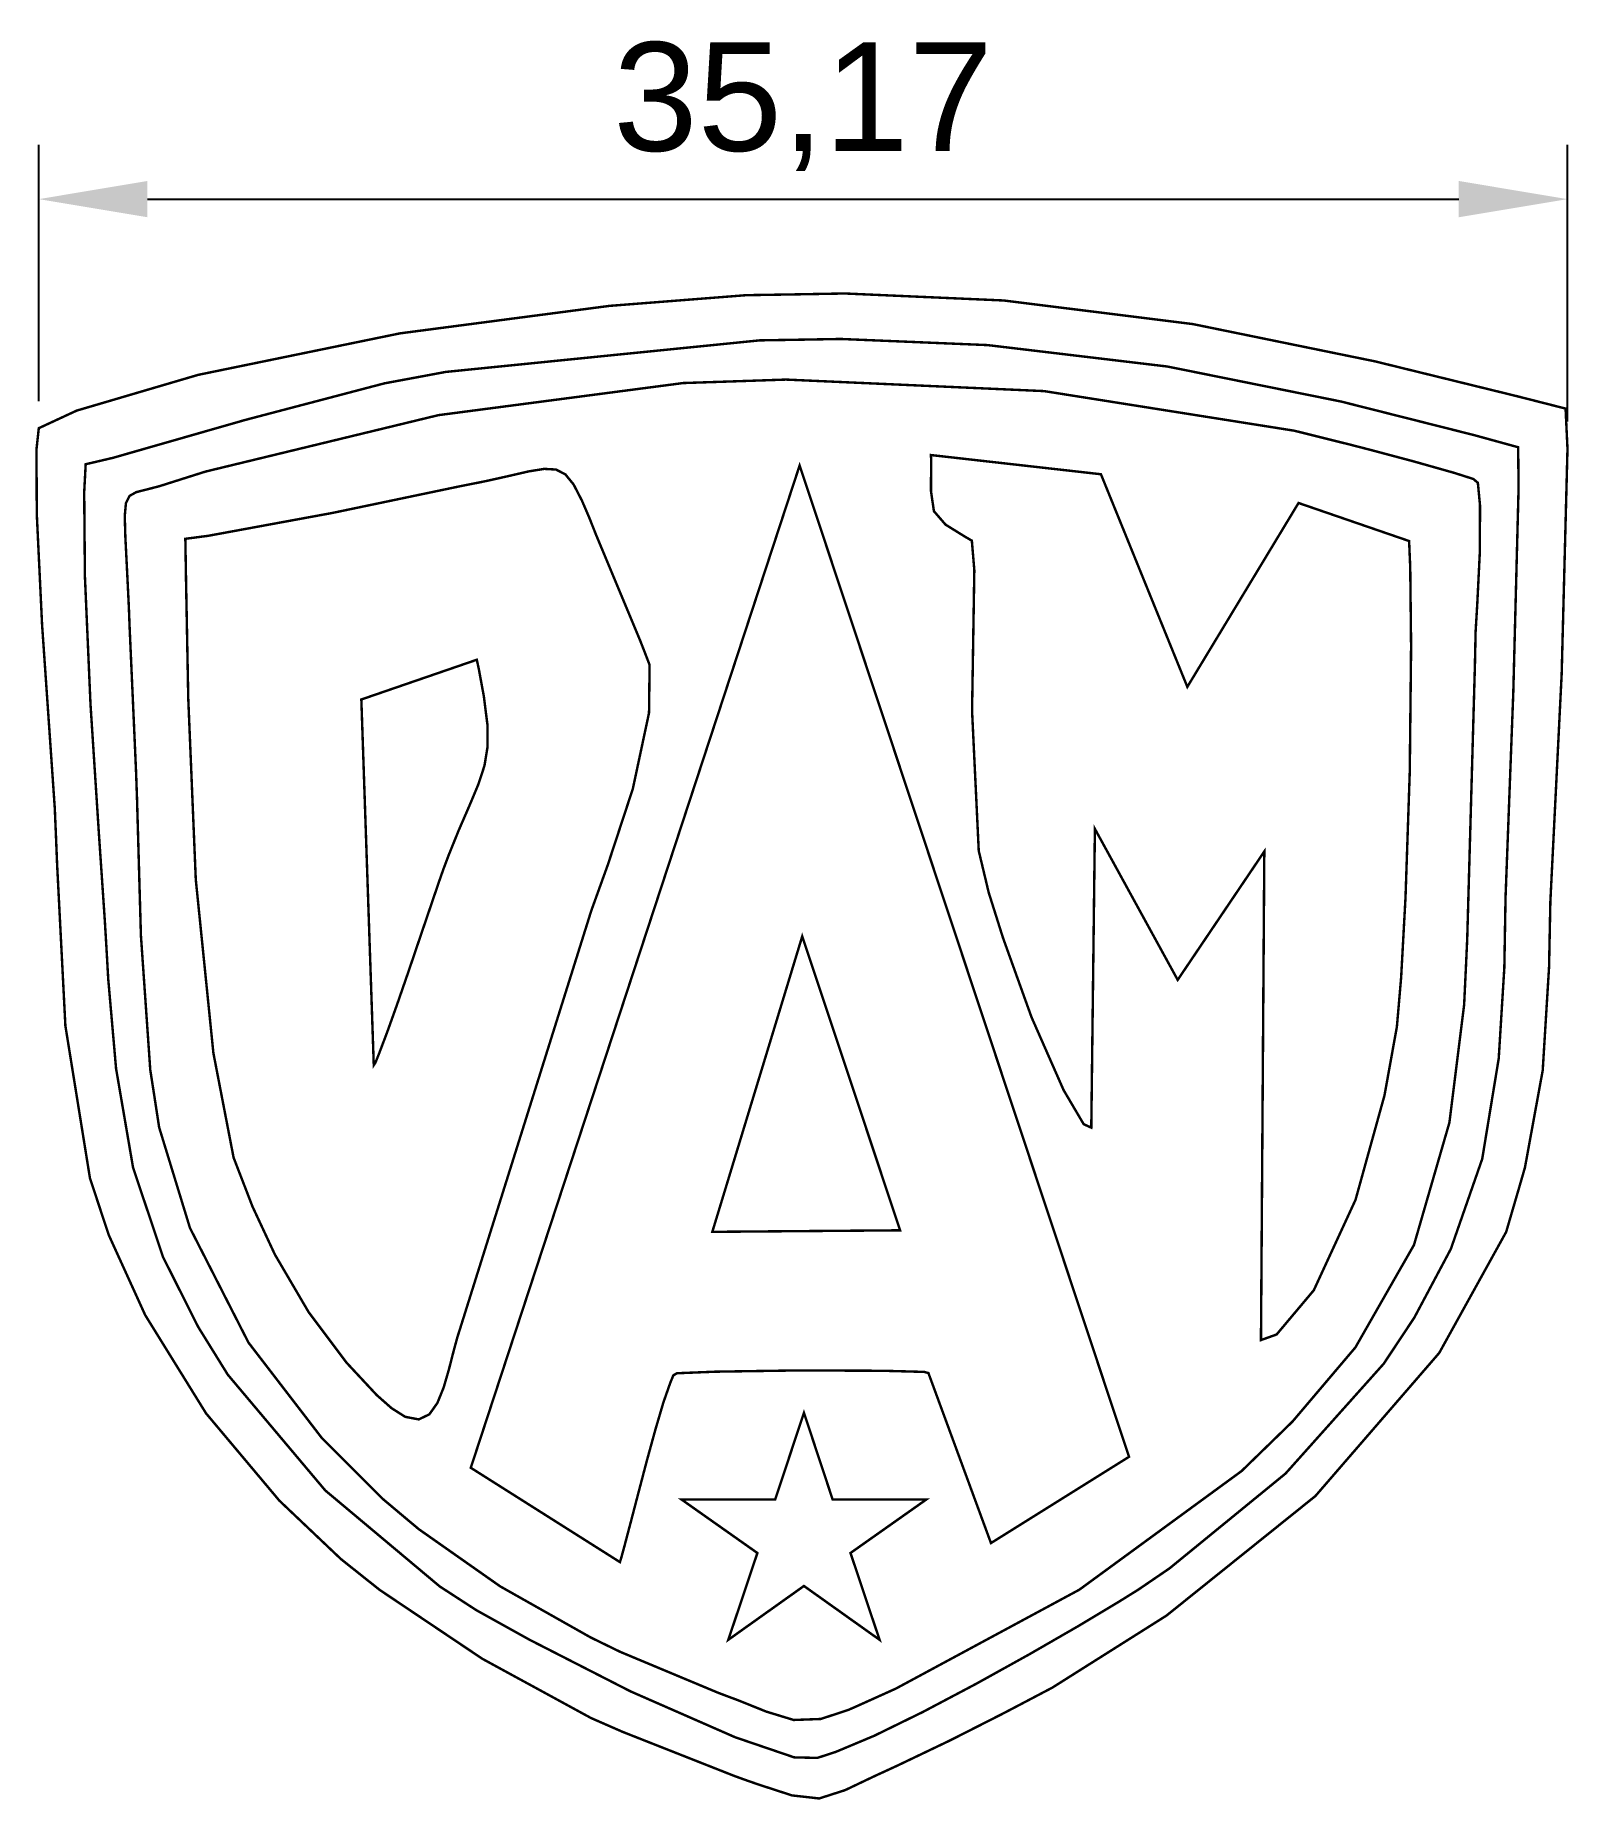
# Model space of a CAD drawing. Header units: millimetres. Extents: x -34 to 198, y -31 to 10.
# Drawn here: x 162.36 to 197.64, y -30.71 to 9.86 of the extents above.
import ezdxf

# ---------------------------------------------------------------- set-up
doc = ezdxf.new("R2010")
doc.units = ezdxf.units.MM
doc.styles.get("Standard").update_dxf_attribs({"font": 'arial.ttf'})
doc.dimstyles.new('ISO-25', dxfattribs={"dimtxt": 2.5, "dimasz": 2.5, "dimexe": 1.25, "dimexo": 0.625, "dimtad": 1, "dimtxsty": 'Standard', "dimcen": 2.5, "dimadec": 0, "dimazin": 0, "dimtfac": 1, "dimtmove": 0, "dimatfit": 3, "dimfxl": 1, "dimarcsym": 0})

# ---------------------------------------------------------------- blocks, each defined once
blk = doc.blocks.new('*D3')
at = {"color": 0, "lineweight": -2, "transparency": 16777216}
for p, q in [((162.444, 1.454), (162.444, 7.347)), ((197.615, 0.981), (197.615, 7.347)), ((164.944, 6.097), (195.115, 6.097))]:
    blk.add_line(p, q, dxfattribs=at)
at = {"color": 0, "transparency": 16777216}
for points in [[(164.944, 6.514), (164.944, 5.68), (162.444, 6.097)], [(195.115, 6.514), (195.115, 5.68), (197.615, 6.097)]]:
    blk.add_solid(points, dxfattribs=at)
at = {"layer": 'Defpoints', "color": 0, "transparency": 16777216}
for p in [(197.615, 6.097), (162.444, 0.829), (197.615, 0.356)]:
    blk.add_point(p, dxfattribs=at)
at = {"color": 0, "transparency": 16777216, "insert": (180.03, 8.224), "char_height": 2.5, "attachment_point": 5}
blk.add_mtext('35,17', dxfattribs=at)

msp = doc.modelspace()

# ---------------------------------------------------------------- linework, layer by layer
at = {"color": 0}
for points in [[(175.613, -29.037, 0.0562, 0.0562, 0), (175.871, -29.15, 0.0562, 0.0562, 0), (178.464, -30.173, 0.0562, 0.0562, 0), (178.741, -30.272, 0.0562, 0.0562, 0), (178.996, -30.361, 0.0562, 0.0562, 0), (179.773, -30.614, 0.0562, 0.0562, 0), (180.399, -30.684, 0.0562, 0.0562, 0), (180.994, -30.493, 0.0562, 0.0562, 0), (181.694, -30.16, 0.0562, 0.0562, 0), (181.928, -30.053, 0.0562, 0.0562, 0), (182.199, -29.928, 0.0562, 0.0562, 0), (183.404, -29.352, 0.0562, 0.0562, 0), (184.587, -28.752, 0.0562, 0.0562, 0), (184.848, -28.616, 0.0562, 0.0562, 0), (185.763, -28.135, 0.0562, 0.0562, 0), (188.391, -26.477, 0.0562, 0.0562, 0), (191.814, -23.73, 0.0562, 0.0562, 0), (194.664, -20.438, 0.0562, 0.0562, 0), (196.204, -17.656, 0.0562, 0.0562, 0), (196.494, -16.665, 0.0562, 0.0562, 0), (196.636, -16.175, 0.0562, 0.0562, 0), (197.045, -13.94, 0.0562, 0.0562, 0), (197.191, -11.565, 0.0562, 0.0562, 0), (197.202, -11.006, 0.0562, 0.0562, 0), (197.221, -10.057, 0.0562, 0.0562, 0), (197.481, -4.827, 0.0562, 0.0562, 0), (197.615, 0.356, 0.0562, 0.0562, 0), (197.571, 1.28, 0.0562, 0.0562, 0), (196.476, 1.559, 0.0562, 0.0562, 0), (193.186, 2.366, 0.0562, 0.0562, 0), (188.997, 3.223, 0.0562, 0.0562, 0), (184.645, 3.766, 0.0562, 0.0562, 0), (180.987, 3.927, 0.0562, 0.0562, 0), (179.77, 3.905, 0.0562, 0.0562, 0), (178.72, 3.888, 0.0562, 0.0562, 0), (175.575, 3.642, 0.0562, 0.0562, 0), (170.755, 3.01, 0.0562, 0.0562, 0), (166.109, 2.055, 0.0562, 0.0562, 0), (163.315, 1.233, 0.0562, 0.0562, 0), (162.444, 0.829, 0.0562, 0.0562, 0), (162.391, 0.341, 0.0562, 0.0562, 0), (162.398, -1.145, 0.0562, 0.0562, 0), (162.52, -3.695, 0.0562, 0.0562, 0), (162.701, -6.301, 0.0562, 0.0562, 0), (162.812, -7.911, 0.0562, 0.0562, 0), (162.835, -8.45, 0.0562, 0.0562, 0), (162.866, -9.212, 0.0562, 0.0562, 0), (163.056, -12.915, 0.0562, 0.0562, 0), (163.622, -16.423, 0.0562, 0.0562, 0), (163.843, -17.088, 0.0562, 0.0562, 0), (164.053, -17.724, 0.0562, 0.0562, 0), (164.893, -19.569, 0.0562, 0.0562, 0), (166.292, -21.827, 0.0562, 0.0562, 0), (167.981, -23.837, 0.0562, 0.0562, 0), (169.393, -25.176, 0.0562, 0.0562, 0), (169.899, -25.579, 0.0562, 0.0562, 0), (170.289, -25.889, 0.0562, 0.0562, 0), (172.649, -27.472, 0.0562, 0.0562, 0), (175.151, -28.835, 0.0562, 0.0562, 0), (175.613, -29.037, 0.0562, 0.0562, 0)], [(196.174, -10.879, 0.0562, 0.0562, 0), (196.19, -9.952, 0.0562, 0.0562, 0), (196.368, -5.249, 0.0562, 0.0562, 0), (196.49, -0.538, 0.0562, 0.0562, 0), (196.48, 0.391, 0.0562, 0.0562, 0), (195.466, 0.67, 0.0562, 0.0562, 0), (192.406, 1.442, 0.0562, 0.0562, 0), (188.411, 2.247, 0.0562, 0.0562, 0), (184.274, 2.74, 0.0562, 0.0562, 0), (180.897, 2.881, 0.0562, 0.0562, 0), (179.774, 2.861, 0.0562, 0.0562, 0), (179.032, 2.849, 0.0562, 0.0562, 0), (171.807, 2.123, 0.0562, 0.0562, 0), (171.105, 1.992, 0.0562, 0.0562, 0), (170.395, 1.86, 0.0562, 0.0562, 0), (167.191, 1.018, 0.0562, 0.0562, 0), (164.15, 0.147, 0.0562, 0.0562, 0), (163.523, 0, 0.0562, 0.0562, 0), (163.489, -0.641, 0.0562, 0.0562, 0), (163.505, -2.575, 0.0562, 0.0562, 0), (163.634, -5.524, 0.0562, 0.0562, 0), (163.827, -8.494, 0.0562, 0.0562, 0), (163.962, -10.477, 0.0562, 0.0562, 0), (164.002, -11.139, 0.0562, 0.0562, 0), (164.041, -11.83, 0.0562, 0.0562, 0), (164.222, -13.898, 0.0562, 0.0562, 0), (164.613, -16.175, 0.0562, 0.0562, 0), (165.304, -18.235, 0.0562, 0.0562, 0), (166.112, -19.841, 0.0562, 0.0562, 0), (166.427, -20.349, 0.0562, 0.0562, 0), (166.793, -20.939, 0.0562, 0.0562, 0), (169.035, -23.6, 0.0562, 0.0562, 0), (171.669, -25.808, 0.0562, 0.0562, 0), (172.232, -26.173, 0.0562, 0.0562, 0), (172.514, -26.356, 0.0562, 0.0562, 0), (173.735, -27.034, 0.0562, 0.0562, 0), (176.058, -28.221, 0.0562, 0.0562, 0), (178.465, -29.276, 0.0562, 0.0562, 0), (179.824, -29.739, 0.0562, 0.0562, 0), (180.219, -29.748, 0.0562, 0.0562, 0), (180.357, -29.751, 0.0562, 0.0562, 0), (180.778, -29.614, 0.0562, 0.0562, 0), (181.668, -29.241, 0.0562, 0.0562, 0), (182.78, -28.697, 0.0562, 0.0562, 0), (184.005, -28.05, 0.0562, 0.0562, 0), (185.235, -27.368, 0.0562, 0.0562, 0), (186.363, -26.718, 0.0562, 0.0562, 0), (187.279, -26.169, 0.0562, 0.0562, 0), (187.731, -25.888, 0.0562, 0.0562, 0), (187.877, -25.789, 0.0562, 0.0562, 0), (188.462, -25.39, 0.0562, 0.0562, 0), (191.128, -23.212, 0.0562, 0.0562, 0), (193.387, -20.686, 0.0562, 0.0562, 0), (193.766, -20.115, 0.0562, 0.0562, 0), (194.093, -19.622, 0.0562, 0.0562, 0), (194.931, -18.048, 0.0562, 0.0562, 0), (195.653, -15.977, 0.0562, 0.0562, 0), (196.033, -13.666, 0.0562, 0.0562, 0), (196.162, -11.576, 0.0562, 0.0562, 0), (196.174, -10.879, 0.0562, 0.0562, 0)], [(175.593, -27.201, 0.0562, 0.0562, 0), (175.141, -26.981, 0.0562, 0.0562, 0), (173.061, -25.807, 0.0562, 0.0562, 0), (171.187, -24.491, 0.0562, 0.0562, 0), (170.841, -24.201, 0.0562, 0.0562, 0), (170.344, -23.783, 0.0562, 0.0562, 0), (168.962, -22.402, 0.0562, 0.0562, 0), (167.268, -20.199, 0.0562, 0.0562, 0), (165.922, -17.563, 0.0562, 0.0562, 0), (165.213, -15.25, 0.0562, 0.0562, 0), (165.092, -14.462, 0.0562, 0.0562, 0), (165.009, -13.929, 0.0562, 0.0562, 0), (164.794, -10.842, 0.0562, 0.0562, 0), (164.704, -7.693, 0.0562, 0.0562, 0), (164.684, -7.13, 0.0562, 0.0562, 0), (164.671, -6.82, 0.0562, 0.0562, 0), (164.533, -3.732, 0.0562, 0.0562, 0), (164.522, -3.434, 0.0562, 0.0562, 0), (164.511, -3.176, 0.0562, 0.0562, 0), (164.473, -2.407, 0.0562, 0.0562, 0), (164.436, -1.679, 0.0562, 0.0562, 0), (164.422, -1.192, 0.0562, 0.0562, 0), (164.449, -0.893, 0.0562, 0.0562, 0), (164.532, -0.728, 0.0562, 0.0562, 0), (164.686, -0.642, 0.0562, 0.0562, 0), (164.928, -0.58, 0.0562, 0.0562, 0), (165.187, -0.514, 0.0562, 0.0562, 0), (165.272, -0.488, 0.0562, 0.0562, 0), (166.279, -0.169, 0.0562, 0.0562, 0), (171.639, 1.129, 0.0562, 0.0562, 0), (177.268, 1.867, 0.0562, 0.0562, 0), (178.408, 1.905, 0.0562, 0.0562, 0), (179.635, 1.947, 0.0562, 0.0562, 0), (185.573, 1.682, 0.0562, 0.0562, 0), (191.33, 0.771, 0.0562, 0.0562, 0), (192.468, 0.487, 0.0562, 0.0562, 0), (192.563, 0.464, 0.0562, 0.0562, 0), (193.083, 0.33, 0.0562, 0.0562, 0), (194.07, 0.067, 0.0562, 0.0562, 0), (195.011, -0.199, 0.0562, 0.0562, 0), (195.452, -0.34, 0.0562, 0.0562, 0), (195.486, -0.37, 0.0562, 0.0562, 0), (195.553, -0.428, 0.0562, 0.0562, 0), (195.603, -0.952, 0.0562, 0.0562, 0), (195.597, -2.05, 0.0562, 0.0562, 0), (195.539, -3.217, 0.0562, 0.0562, 0), (195.501, -3.853, 0.0562, 0.0562, 0), (195.498, -4.002, 0.0562, 0.0562, 0), (195.485, -4.625, 0.0562, 0.0562, 0), (195.308, -10.917, 0.0562, 0.0562, 0), (195.28, -11.531, 0.0562, 0.0562, 0), (195.237, -12.434, 0.0562, 0.0562, 0), (194.899, -15.138, 0.0562, 0.0562, 0), (194.083, -17.955, 0.0562, 0.0562, 0), (192.737, -20.309, 0.0562, 0.0562, 0), (191.29, -22.014, 0.0562, 0.0562, 0), (190.758, -22.532, 0.0562, 0.0562, 0), (190.116, -23.155, 0.0562, 0.0562, 0), (186.384, -25.883, 0.0562, 0.0562, 0), (182.164, -28.157, 0.0562, 0.0562, 0), (181.28, -28.555, 0.0562, 0.0562, 0), (181.076, -28.645, 0.0562, 0.0562, 0), (180.436, -28.856, 0.0562, 0.0562, 0), (179.812, -28.879, 0.0562, 0.0562, 0), (179.183, -28.687, 0.0562, 0.0562, 0), (178.537, -28.427, 0.0562, 0.0562, 0), (178.322, -28.347, 0.0562, 0.0562, 0), (178.078, -28.255, 0.0562, 0.0562, 0), (175.818, -27.311, 0.0562, 0.0562, 0), (175.593, -27.201, 0.0562, 0.0562, 0)], [(179.949, -0.028, 0.0562, 0.0562, 0), (172.383, -23.079, 0.0562, 0.0562, 0), (175.814, -25.248, 0.0562, 0.0562, 0), (175.842, -25.16, 0.0562, 0.0562, 0), (175.915, -24.892, 0.0562, 0.0562, 0), (176.062, -24.335, 0.0562, 0.0562, 0), (176.241, -23.65, 0.0562, 0.0562, 0), (176.435, -22.911, 0.0562, 0.0562, 0), (176.632, -22.195, 0.0562, 0.0562, 0), (176.815, -21.575, 0.0562, 0.0562, 0), (176.972, -21.127, 0.0562, 0.0562, 0), (177.044, -20.952, 0.0562, 0.0562, 0), (177.087, -20.928, 0.0562, 0.0562, 0), (177.127, -20.905, 0.0562, 0.0562, 0), (178.011, -20.869, 0.0562, 0.0562, 0), (179.915, -20.84, 0.0562, 0.0562, 0), (181.86, -20.848, 0.0562, 0.0562, 0), (182.815, -20.874, 0.0562, 0.0562, 0), (182.912, -20.901, 0.0562, 0.0562, 0), (184.351, -24.811, 0.0562, 0.0562, 0), (187.527, -22.827, 0.0562, 0.0562, 0), (179.949, -0.028, 0.0562, 0.0562, 0)], [(183.911, -1.757, 0.0562, 0.0562, 0), (183.968, -2.438, 0.0562, 0.0562, 0), (183.916, -5.673, 0.0562, 0.0562, 0), (184.07, -8.892, 0.0562, 0.0562, 0), (184.231, -9.565, 0.0562, 0.0562, 0), (184.298, -9.847, 0.0562, 0.0562, 0), (184.626, -10.887, 0.0562, 0.0562, 0), (185.284, -12.717, 0.0562, 0.0562, 0), (186.022, -14.393, 0.0562, 0.0562, 0), (186.484, -15.177, 0.0562, 0.0562, 0), (186.659, -15.257, 0.0562, 0.0562, 0), (186.742, -8.386, 0.0562, 0.0562, 0), (188.647, -11.859, 0.0562, 0.0562, 0), (190.64, -8.905, 0.0562, 0.0562, 0), (190.563, -20.142, 0.0562, 0.0562, 0), (190.922, -20.014, 0.0562, 0.0562, 0), (191.778, -18.997, 0.0562, 0.0562, 0), (192.738, -16.918, 0.0562, 0.0562, 0), (193.404, -14.518, 0.0562, 0.0562, 0), (193.69, -12.936, 0.0562, 0.0562, 0), (193.736, -12.406, 0.0562, 0.0562, 0), (193.788, -11.798, 0.0562, 0.0562, 0), (193.888, -9.971, 0.0562, 0.0562, 0), (193.986, -7.081, 0.0562, 0.0562, 0), (194.017, -4.193, 0.0562, 0.0562, 0), (193.997, -2.372, 0.0562, 0.0562, 0), (193.971, -1.766, 0.0562, 0.0562, 0), (191.427, -0.891, 0.0562, 0.0562, 0), (188.869, -5.12, 0.0562, 0.0562, 0), (186.881, -0.23, 0.0562, 0.0562, 0), (182.972, 0.211, 0.0562, 0.0562, 0), (182.974, 0.005, 0.0562, 0.0562, 0), (182.971, -0.618, 0.0562, 0.0562, 0), (183.038, -1.079, 0.0562, 0.0562, 0), (183.306, -1.389, 0.0562, 0.0562, 0), (183.758, -1.669, 0.0562, 0.0562, 0), (183.911, -1.757, 0.0562, 0.0562, 0)], [(172.114, -19.953, 0.0562, 0.0562, 0), (175.041, -10.632, 0.0562, 0.0562, 0), (175.153, -10.274, 0.0562, 0.0562, 0), (175.536, -9.212, 0.0562, 0.0562, 0), (176.111, -7.465, 0.0562, 0.0562, 0), (176.484, -5.717, 0.0562, 0.0562, 0), (176.497, -4.615, 0.0562, 0.0562, 0), (176.375, -4.298, 0.0562, 0.0562, 0), (176.278, -4.05, 0.0562, 0.0562, 0), (175.264, -1.62, 0.0562, 0.0562, 0), (175.167, -1.375, 0.0562, 0.0562, 0), (175.113, -1.239, 0.0562, 0.0562, 0), (174.94, -0.836, 0.0562, 0.0562, 0), (174.748, -0.464, 0.0562, 0.0562, 0), (174.559, -0.233, 0.0562, 0.0562, 0), (174.344, -0.122, 0.0562, 0.0562, 0), (174.073, -0.107, 0.0562, 0.0562, 0), (173.718, -0.164, 0.0562, 0.0562, 0), (173.249, -0.272, 0.0562, 0.0562, 0), (172.789, -0.375, 0.0562, 0.0562, 0), (172.636, -0.407, 0.0562, 0.0562, 0), (172.099, -0.514, 0.0562, 0.0562, 0), (169.21, -1.118, 0.0562, 0.0562, 0), (166.341, -1.646, 0.0562, 0.0562, 0), (165.816, -1.715, 0.0562, 0.0562, 0), (165.831, -2.632, 0.0562, 0.0562, 0), (165.883, -5.387, 0.0562, 0.0562, 0), (166.056, -9.55, 0.0562, 0.0562, 0), (166.461, -13.54, 0.0562, 0.0562, 0), (166.926, -15.946, 0.0562, 0.0562, 0), (167.216, -16.696, 0.0562, 0.0562, 0), (167.361, -17.072, 0.0562, 0.0562, 0), (167.875, -18.173, 0.0562, 0.0562, 0), (168.654, -19.502, 0.0562, 0.0562, 0), (169.526, -20.663, 0.0562, 0.0562, 0), (170.22, -21.408, 0.0562, 0.0562, 0), (170.474, -21.632, 0.0562, 0.0562, 0), (170.563, -21.71, 0.0562, 0.0562, 0), (170.874, -21.907, 0.0562, 0.0562, 0), (171.187, -21.967, 0.0562, 0.0562, 0), (171.429, -21.85, 0.0562, 0.0562, 0), (171.613, -21.592, 0.0562, 0.0562, 0), (171.758, -21.236, 0.0562, 0.0562, 0), (171.88, -20.817, 0.0562, 0.0562, 0), (171.993, -20.376, 0.0562, 0.0562, 0), (172.08, -20.057, 0.0562, 0.0562, 0), (172.114, -19.953, 0.0562, 0.0562, 0)], [(170.151, -13.818, 0.0562, 0.0562, 0), (170.19, -13.76, 0.0562, 0.0562, 0), (170.27, -13.561, 0.0562, 0.0562, 0), (170.457, -13.068, 0.0562, 0.0562, 0), (170.692, -12.411, 0.0562, 0.0562, 0), (170.951, -11.663, 0.0562, 0.0562, 0), (171.212, -10.894, 0.0562, 0.0562, 0), (171.455, -10.18, 0.0562, 0.0562, 0), (171.655, -9.592, 0.0562, 0.0562, 0), (171.758, -9.299, 0.0562, 0.0562, 0), (171.795, -9.202, 0.0562, 0.0562, 0), (171.868, -9.006, 0.0562, 0.0562, 0), (172.103, -8.425, 0.0562, 0.0562, 0), (172.361, -7.831, 0.0562, 0.0562, 0), (172.56, -7.355, 0.0562, 0.0562, 0), (172.698, -6.932, 0.0562, 0.0562, 0), (172.769, -6.499, 0.0562, 0.0562, 0), (172.766, -5.991, 0.0562, 0.0562, 0), (172.685, -5.345, 0.0562, 0.0562, 0), (172.567, -4.706, 0.0562, 0.0562, 0), (172.522, -4.496, 0.0562, 0.0562, 0), (169.865, -5.41, 0.0562, 0.0562, 0), (170.151, -13.818, 0.0562, 0.0562, 0)], [(170.151, -13.818, 0.0562, 0.0562, 0), (169.865, -5.41, 0.0562, 0.0562, 0), (172.522, -4.496, 0.0562, 0.0562, 0), (172.567, -4.706, 0.0562, 0.0562, 0), (172.685, -5.345, 0.0562, 0.0562, 0), (172.766, -5.991, 0.0562, 0.0562, 0), (172.769, -6.499, 0.0562, 0.0562, 0), (172.698, -6.932, 0.0562, 0.0562, 0), (172.56, -7.355, 0.0562, 0.0562, 0), (172.361, -7.831, 0.0562, 0.0562, 0), (172.103, -8.425, 0.0562, 0.0562, 0), (171.868, -9.006, 0.0562, 0.0562, 0), (171.795, -9.202, 0.0562, 0.0562, 0), (171.758, -9.299, 0.0562, 0.0562, 0), (171.655, -9.592, 0.0562, 0.0562, 0), (171.455, -10.18, 0.0562, 0.0562, 0), (171.212, -10.894, 0.0562, 0.0562, 0), (170.951, -11.663, 0.0562, 0.0562, 0), (170.692, -12.411, 0.0562, 0.0562, 0), (170.457, -13.068, 0.0562, 0.0562, 0), (170.27, -13.561, 0.0562, 0.0562, 0), (170.19, -13.76, 0.0562, 0.0562, 0), (170.151, -13.818, 0.0562, 0.0562, 0)], [(177.94, -17.653, 0.0562, 0.0562, 0), (182.261, -17.618, 0.0562, 0.0562, 0), (180.009, -10.856, 0.0562, 0.0562, 0), (177.94, -17.653, 0.0562, 0.0562, 0)], [(180.009, -10.856, 0.0562, 0.0562, 0), (182.261, -17.618, 0.0562, 0.0562, 0), (177.94, -17.653, 0.0562, 0.0562, 0), (180.009, -10.856, 0.0562, 0.0562, 0)], [(180.048, -21.814, 0.0562, 0.0562, 0), (180.709, -23.811, 0.0562, 0.0562, 0), (182.863, -23.809, 0.0562, 0.0562, 0), (181.119, -25.039, 0.0562, 0.0562, 0), (181.788, -27.035, 0.0562, 0.0562, 0), (180.048, -25.797, 0.0562, 0.0562, 0), (178.308, -27.035, 0.0562, 0.0562, 0), (178.977, -25.039, 0.0562, 0.0562, 0), (177.232, -23.809, 0.0562, 0.0562, 0), (179.386, -23.811, 0.0562, 0.0562, 0), (180.048, -21.814, 0.0562, 0.0562, 0)]]:
    msp.add_lwpolyline(points, format="xyseb", close=True, dxfattribs=at)

# ---------------------------------------------------------------- dimensions: what is measured, and where the dimension line sits
dim = msp.add_linear_dim(base=(197.615, 6.097), p1=(162.444, 0.829), p2=(197.615, 0.356), dimstyle='ISO-25')
dim.commit()
dim.dimension.update_dxf_attribs({"geometry": '*D3', "text_midpoint": (180.03, 8.224)})

doc.saveas('drawing.dxf')
